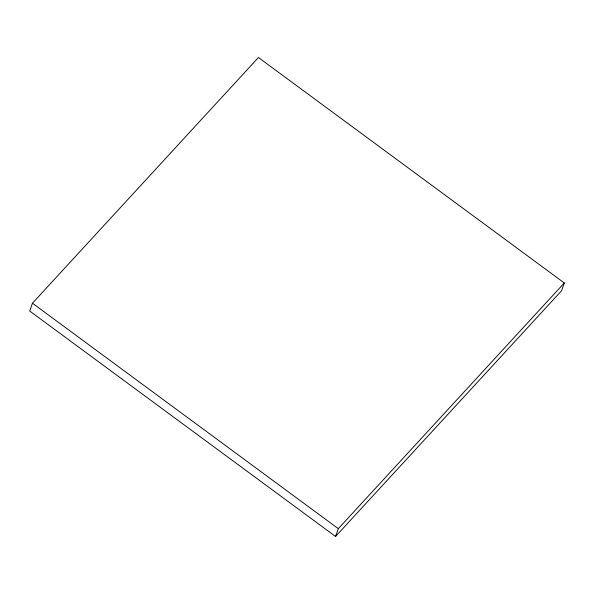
<?xml version="1.0" encoding="UTF-8"?>
<svg xmlns="http://www.w3.org/2000/svg" width="594" height="594" viewBox="0 0 594 594"><rect width="100%" height="100%" fill="white"/><g stroke="black" fill="none" stroke-linecap="round" stroke-linejoin="round"><path stroke-width="0.89" d="M32.455 303.215L29.7 311.026L335.558 536.486L561.545 290.785L564.3 282.974L258.442 57.514L32.455 303.215L338.313 528.675L335.558 536.486M338.313 528.675L564.3 282.974"/></g></svg>
